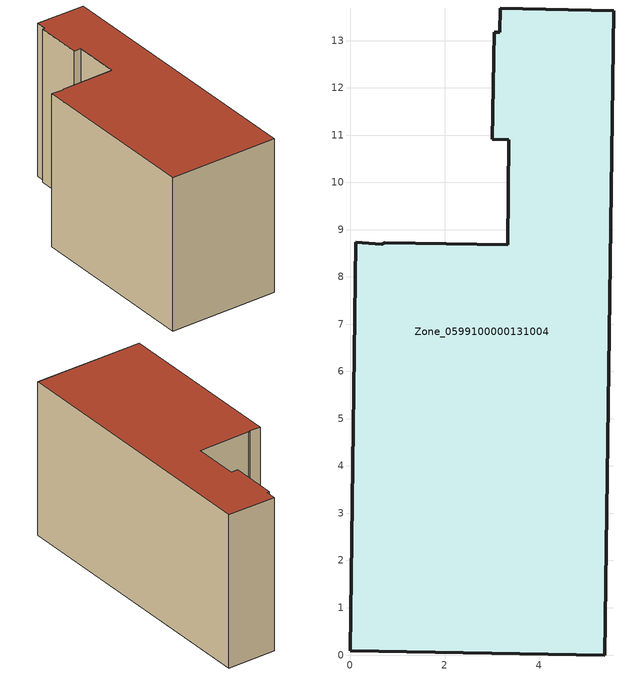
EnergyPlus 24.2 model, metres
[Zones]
Zone_0599100000131004
 floor ground (C_G): 0,0.09 0.12,8.73 0.67,8.69 0.73,8.72 3.33,8.68 3.36,10.9 3.01,10.91 3.05,13.18 3.17,13.18 3.18,13.69 5.58,13.63 5.39,0 z0
 wall outside (C_F): 0.12,8.73 0,0.09 5.39,0 5.58,13.63 3.18,13.69 3.17,13.18 3.05,13.18 3.01,10.91 3.36,10.9 3.33,8.68 0.73,8.72 0.67,8.69 0.12,8.73 z0:7.63
 roof outside (C_R): 3.33,8.68 0.73,8.72 0.67,8.69 0.12,8.73 0,0.09 5.39,0 5.58,13.63 3.18,13.69 3.17,13.18 3.05,13.18 3.01,10.91 3.36,10.9 z7.63
[BUILDING]
Pand.0599100000131004: North Axis=0; Terrain=City; Loads Convergence Tolerance Value=0.04; Temperature Convergence Tolerance Value=0.4; Solar Distribution=FullExterior; Maximum Number of Warmup Days=25; Minimum Number of Warmup Days=1
[Site:Location]
Rotterdam.The.Hague.AP_ZH_NLD Design_Conditions: Latitude=51.96; Longitude=4.45; Time Zone=1; Elevation=-4.5
[SITE:GROUNDTEMPERATURE:BUILDINGSURFACE]
18, 18, 18, 18, 18, 18, 18, 18, 18, 18, 18, 18
[MATERIAL] Thermal Absorptance=0.9; Solar Absorptance=0.7; Visible Absorptance=0.7
Name | Roughness | Thickness | Conductivity | Density | Specific Heat
G.TI.1975-1991 | MediumSmooth | 0.15 | 0.288461 | 540 | 1210
F.TI.1975-1991 | Rough | 0.3 | 0.230769 | 1920 | 840
R.TI.1975-1991 | MediumRough | 0.2 | 0.153846 | 1500 | 1000
[CONSTRUCTION]
C_G: G.TI.1975-1991
C_F: F.TI.1975-1991
C_R: R.TI.1975-1991
[ZONE]
Zone_0599100000131004: Type=1; Multiplier=1; Ceiling Height=Autocalculate; Volume=Autocalculate; Floor Area=autocalculate; Part of Total Floor Area=Yes
[ZONEINFILTRATION:DESIGNFLOWRATE]
Infil_Zone_0599100000131004: Zone or ZoneList or Space or SpaceList=Zone_0599100000131004; Schedule=AlwaysOn; Design Flow Rate Calculation Method=Flow/Area; Flow Rate per Floor Area=0.003; Constant Term Coefficient=1; Temperature Term Coefficient=0; Velocity Term Coefficient=0; Velocity Squared Term Coefficient=0
[HVACTEMPLATE:ZONE:IDEALLOADSAIRSYSTEM]
Zone_0599100000131004: Maximum Heating Supply Air Temperature=50; Minimum Cooling Supply Air Temperature=13; Maximum Heating Supply Air Humidity Ratio=0.0156; Minimum Cooling Supply Air Humidity Ratio=0.0077; Heating Limit=NoLimit; Cooling Limit=NoLimit; Dehumidification Control Type=ConstantSensibleHeatRatio; Cooling Sensible Heat Ratio=0.7; Dehumidification Setpoint=60; Humidification Control Type=None; Humidification Setpoint=30; Outdoor Air Method=None; Outdoor Air Flow Rate per Person=0.00944; Outdoor Air Flow Rate per Zone Floor Area=0; Outdoor Air Flow Rate per Zone=0; Demand Controlled Ventilation Type=None; Outdoor Air Economizer Type=NoEconomizer; Heat Recovery Type=None; Sensible Heat Recovery Effectiveness=0.7; Latent Heat Recovery Effectiveness=0.65
[ZONECONTROL:THERMOSTAT]
ThermostatControl_Zone_0599100000131004: Zone or ZoneList=Zone_0599100000131004; Control Type Schedule=DualSetpointControlType; Control 1=Thermostat_Zone_0599100000131004; Temperature Difference Between Cutout And Setpoint=0
[THERMOSTATSETPOINT:DUALSETPOINT]
Thermostat_Zone_0599100000131004: Heating Setpoint Temperature Schedule=HeatingSetpoint_Zone_0599100000131004; Cooling Setpoint Temperature Schedule=CoolingSetpoint_Zone_0599100000131004
[SCHEDULE:COMPACT]
HeatingSetpoint_Zone_0599100000131004: Through: 12/31, For: AllDays, Until: 24:00, 21
CoolingSetpoint_Zone_0599100000131004: Through: 12/31, For: AllDays, Until: 24:00, 24
DualSetpointControlType: Through: 12/31, For: AllDays, Until: 24:00, 4
AlwaysOn: Through: 12/31, For: AllDays, Until: 24:00, 1
